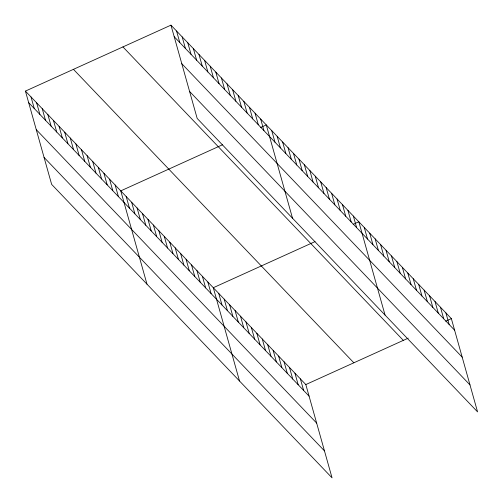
<?xml version="1.0" encoding="UTF-8"?>
<svg xmlns="http://www.w3.org/2000/svg" width="503" height="503" viewBox="0 0 503 503"><rect width="100%" height="100%" fill="white"/><g stroke="black" fill="none" stroke-linecap="round" stroke-linejoin="round"><path stroke-width="0.75" d="M25.427 91.1L305.824 384.562L332.049 477.85L51.646 184.387L25.427 91.1L170.951 25.15L451.354 318.613L477.573 411.9L197.176 118.438L170.951 25.15M222.502 144.77L120.758 190.876L146.983 284.164M260.642 127.485L266.288 124.926L292.513 218.214M315.035 241.61L213.291 287.716L239.516 381.01M353.175 224.332L358.821 221.773L385.046 315.06M305.824 384.562L408.273 338.135M445.702 321.172L451.354 318.613M174.208 36.725L454.605 330.188M181.784 63.692L462.188 357.155M189.6 91.471L469.997 384.933M122.927 46.911L403.331 340.374M73.451 69.339L353.848 362.795M28.677 102.675L309.075 396.138M36.26 129.642L316.657 423.105M44.069 157.42L324.466 450.883M445.91 312.916L449.166 324.492M440.471 307.22L443.721 318.795M435.026 301.523L438.276 313.099M429.581 295.827L432.838 307.402M424.136 290.13L427.393 301.706M418.697 284.434L421.948 296.009M413.252 278.737L416.509 290.313M407.807 273.041L411.064 284.616M402.369 267.344L405.619 278.92M396.924 261.648L400.181 273.223M391.479 255.952L394.736 267.527M386.04 250.255L389.291 261.83M380.595 244.559L383.846 256.134M375.15 238.862L378.407 250.437M369.711 233.166L372.962 244.741M364.266 227.469L367.517 239.044M353.376 216.07L356.633 227.652M347.938 210.373L351.188 221.955M342.493 204.677L345.75 216.259M337.048 198.981L340.305 210.562M331.609 193.284L334.86 204.866M326.164 187.588L329.415 199.163M320.719 181.891L323.976 193.466M315.28 176.195L318.531 187.77M309.835 170.498L313.086 182.073M304.39 164.802L307.647 176.377M298.945 159.105L302.202 170.68M293.507 153.409L296.757 164.984M288.062 147.712L291.319 159.288M282.617 142.016L285.874 153.591M277.178 136.319L280.429 147.895M271.733 130.623L274.984 142.198M260.68 119.06L263.937 130.635M255.071 113.188L258.328 124.763M249.463 107.321L252.72 118.897M243.861 101.449L247.111 113.024M238.252 95.583L241.503 107.158M232.644 89.71L235.894 101.285M227.035 83.844L230.286 95.419M221.427 77.971L224.678 89.547M215.818 72.105L219.069 83.68M300.379 378.866L303.636 390.441M210.21 66.233L213.467 77.808M294.94 373.169L298.191 384.745M204.602 60.366L207.858 71.942M289.495 367.473L292.746 379.048M198.993 54.494L202.25 66.075M284.05 361.776L287.307 373.352M193.385 48.628L196.642 60.203M278.605 356.08L281.862 367.655M187.776 42.755L191.033 54.337M273.167 350.384L276.417 361.959M182.168 36.889L185.425 48.464M267.722 344.687L270.979 356.262M176.559 31.016L179.816 42.598M262.277 338.991L265.534 350.566M256.838 333.294L260.089 344.869M251.393 327.598L254.65 339.173M245.948 321.901L249.205 333.476M240.509 316.205L243.76 327.78M235.064 310.508L238.315 322.083M229.62 304.805L232.876 316.387M224.181 299.109L227.431 310.691M218.736 293.412L221.986 304.994M207.846 282.02L211.103 293.601M202.407 276.323L205.658 287.898M196.962 270.627L200.219 282.202M191.517 264.93L194.774 276.505M186.079 259.234L189.329 270.809M180.634 253.537L183.884 265.112M175.189 247.841L178.446 259.416M169.75 242.144L173.001 253.719M164.305 236.448L167.556 248.023M158.86 230.751L162.117 242.327M153.415 225.055L156.672 236.63M147.976 219.358L151.227 230.934M142.531 213.662L145.788 225.237M137.086 207.965L140.343 219.541M131.648 202.269L134.898 213.844M126.203 196.572L129.46 208.148M115.149 185.01L118.406 196.585M109.541 179.137L112.798 190.712M103.939 173.271L107.189 184.846M98.33 167.398L101.581 178.974M92.722 161.532L95.972 173.107M87.113 155.66L90.364 167.235M81.505 149.793L84.756 161.369M75.896 143.921L79.147 155.496M70.288 138.055L73.539 149.63M64.68 132.182L67.936 143.757M59.071 126.316L62.328 137.891M53.463 120.443L56.72 132.019M47.854 114.577L51.111 126.152M42.246 108.705L45.503 120.28M36.637 102.838L39.894 114.414M31.029 96.966L34.286 108.547"/></g></svg>
